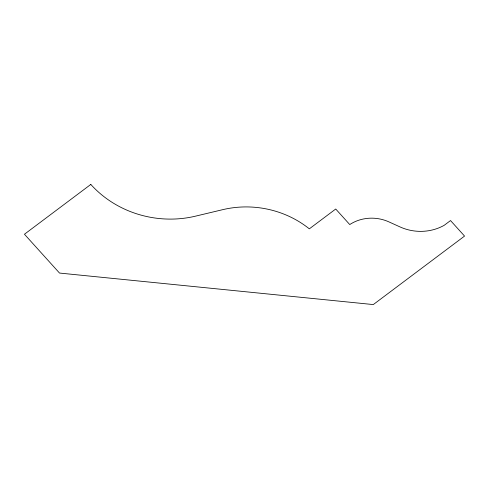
<?xml version="1.0" encoding="UTF-8"?>
<svg xmlns="http://www.w3.org/2000/svg" width="489" height="489" viewBox="0 0 489 489"><rect width="100%" height="100%" fill="white"/><g stroke="black" fill="none" stroke-linecap="round" stroke-linejoin="round"><path stroke-width="0.73" d="M90.813 184.426L24.45 234.237L59.511 273.058L373.303 304.574L464.55 236.083L450.528 220.557L444.189 225.313A45.893 41.889 8.2 0 1 400.002 226.914L388.957 221.902A38.484 35.129 8.2 0 0 349.745 224.555L335.723 209.023L309.329 228.84A93.949 85.758 8.2 0 0 222.77 209.653L195.453 216.169A100.74 91.956 8.2 0 1 90.813 184.426"/></g></svg>
